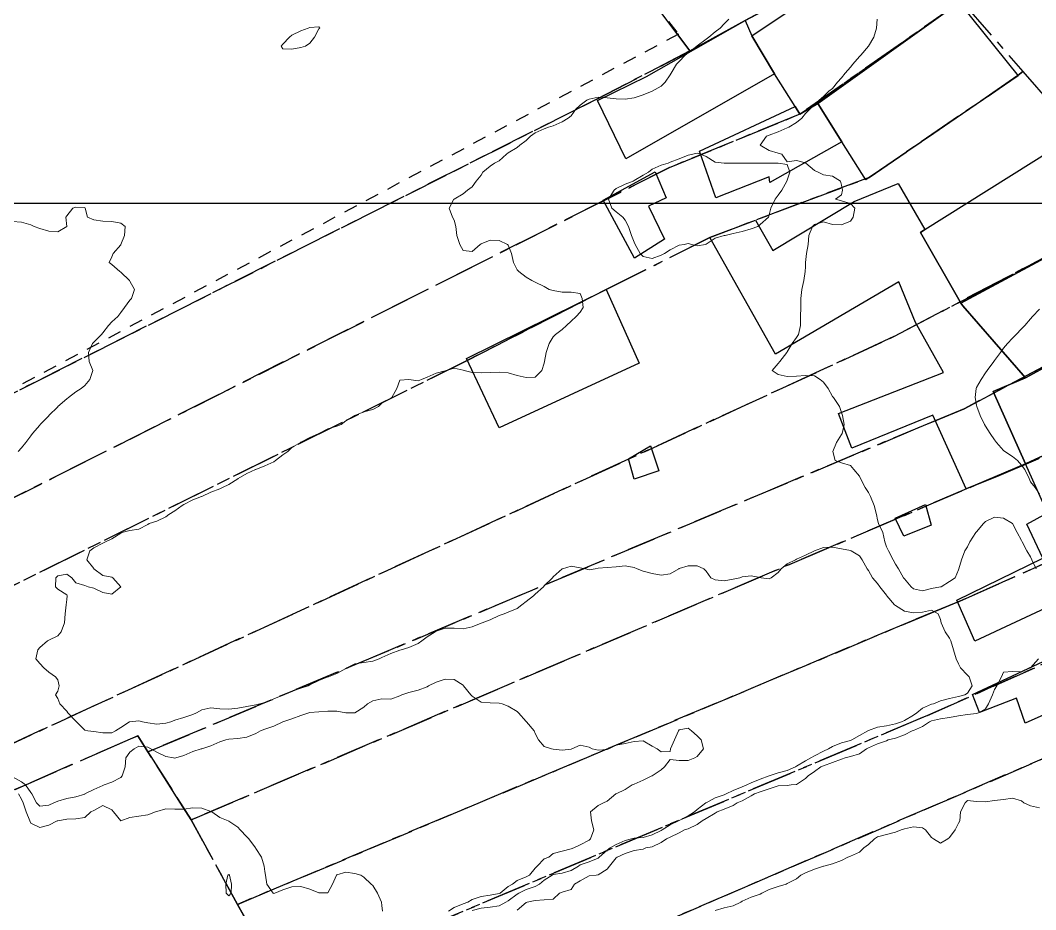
# Model space of a CAD drawing. Header units: centimetres. Extents: x 0 to 642158, y -847 to 649707.
# Drawn here: x 617167.7 to 617224, y 621422.3 to 621471.7 of the extents above; entities that cross this region are included whole.
import ezdxf

# ---------------------------------------------------------------- set-up
doc = ezdxf.new("R2010")
doc.units = ezdxf.units.CM
doc.header["$MEASUREMENT"] = 0
doc.linetypes.add('CENTERX2', pattern=[4, 2.5, -0.5, 0.5, -0.5])
doc.linetypes.add('JIS_02_0.7', pattern=[1.35, 0.75, -0.6])
doc.layers.add('SPW_batiments', color=7, linetype='Continuous')
doc.layers.add('SPW_parcellaire cadastral', color=7, linetype='CENTERX2', lineweight=25, true_color=0xff0542)
doc.layers.add('WAL_parcellaire agricole', color=7, linetype='JIS_02_0.7', lineweight=25)
doc.layers.add('WAL_topographie 0.5', color=253, linetype='Continuous', lineweight=20)
picture_1 = doc.add_image_def('image2.png', size_in_pixel=(6614, 11023))

msp = doc.modelspace()

# ---------------------------------------------------------------- linework, layer by layer
at = {"layer": 'SPW_batiments'}
for points in [[(617219.788, 621472.667), (617211.95, 621467.062), (617210.95, 621466.479), (617210.687, 621466.897), (617209.546, 621468.709), (617208.283, 621470.828), (617216.716, 621476.48), (617219.788, 621472.667)], [(617223.067, 621468.596), (617214.601, 621462.83), (617213.278, 621464.942), (617211.95, 621467.062), (617219.788, 621472.667), (617223.067, 621468.596)], [(617208.283, 621470.828), (617209.546, 621468.709), (617201.284, 621463.994), (617199.717, 621467.228), (617202.433, 621468.561), (617207.917, 621471.679), (617208.283, 621470.828)], [(617213.278, 621464.942), (617209.284, 621462.679), (617209.251, 621462.995), (617206.284, 621461.828), (617205.368, 621464.428), (617210.687, 621466.897), (617210.95, 621466.479), (617211.95, 621467.062), (617213.278, 621464.942)], [(617229.528, 621461.169), (617219.873, 621455.994), (617219.763, 621456.187), (617217.634, 621459.913), (617217.881, 621460.068), (617226.117, 621465.231), (617229.528, 621461.169)], [(617203.518, 621461.828), (617202.551, 621461.361), (617203.434, 621459.544), (617201.769, 621458.478), (617200.034, 621461.694), (617202.918, 621463.278), (617203.518, 621461.828)], [(617217.881, 621460.068), (617217.634, 621459.913), (617219.763, 621456.187), (617219.873, 621455.994), (617219.99, 621455.847), (617223.469, 621451.847), (617221.673, 621451.084), (617223.477, 621447.072), (617220.669, 621445.881), (617220.17, 621445.68), (617218.319, 621449.763), (617213.836, 621447.946), (617213.085, 621449.862), (617218.919, 621452.146), (617217.369, 621454.913), (617216.435, 621457.163), (617209.602, 621453.162), (617205.951, 621459.628), (617208.484, 621460.595), (617209.451, 621458.912), (617213.968, 621461.629), (617216.401, 621462.63), (617217.881, 621460.068)], [(617233.001, 621457.032), (617232.839, 621456.944), (617232.641, 621456.836), (617223.469, 621451.847), (617219.99, 621455.847), (617219.873, 621455.994), (617229.528, 621461.169), (617233.001, 621457.032)], [(617233.017, 621456.546), (617234.959, 621452.222), (617234.753, 621452.131), (617226.669, 621448.547), (617223.477, 621447.072), (617221.673, 621451.084), (617223.469, 621451.847), (617232.641, 621456.836), (617232.839, 621456.944), (617233.017, 621456.546)], [(617202.035, 621452.661), (617194.253, 621449.077), (617192.435, 621452.91), (617200.185, 621456.744), (617202.035, 621452.661)], [(617228.835, 621443.664), (617230.935, 621438.931), (617232.922, 621434.449), (617229.771, 621432.964), (617228.804, 621435.064), (617223.454, 621432.681), (617222.971, 621434.064), (617220.921, 621433.264), (617220.523, 621434.272), (617225.287, 621436.481), (617225.204, 621436.747), (617226.404, 621437.281), (617225.454, 621439.464), (617220.654, 621437.23), (617219.653, 621439.513), (617222.833, 621441.054), (617224.436, 621441.831), (617223.553, 621443.714), (617224.686, 621444.347), (617223.477, 621447.072), (617226.669, 621448.547), (617228.835, 621443.664)], [(617203.12, 621446.678), (617201.753, 621446.228), (617201.436, 621447.344), (617202.653, 621448.061), (617203.12, 621446.678)], [(617218.236, 621443.663), (617216.72, 621443.063), (617216.236, 621444.063), (617217.924, 621444.815), (617218.236, 621443.663)]]:
    msp.add_lwpolyline(points, dxfattribs=at)
at = {"layer": 'SPW_parcellaire cadastral'}
for points in [[(617139.066, 621436.775), (617130.009, 621451.1), (617127.627, 621496.147), (617169.644, 621516.623), (617184.565, 621496.923), (617188.95, 621491.134), (617194.248, 621484.055), (617204.839, 621469.985), (617199.676, 621467.306), (617139.066, 621436.775)], [(617205.686, 621490.433), (617207.645, 621487.963), (617214.406, 621479.401), (617216.753, 621476.417), (617207.917, 621471.678), (617204.839, 621469.985), (617194.248, 621484.055), (617205.686, 621490.433)], [(617203.711, 621463.513), (617141.61, 621432.251), (617139.066, 621436.775), (617199.676, 621467.306), (617204.839, 621469.985), (617207.917, 621471.678), (617216.753, 621476.417), (617217.011, 621476.097), (617219.92, 621472.754), (617210.95, 621466.478), (617203.711, 621463.513)], [(617219.92, 621472.754), (617223.329, 621468.835), (617223.051, 621468.617), (617214.79, 621462.962), (617210.878, 621461.505), (617205.951, 621459.628), (617200.185, 621456.743), (617192.485, 621452.809), (617143.903, 621428.732), (617141.61, 621432.251), (617203.711, 621463.513), (617210.95, 621466.478), (617219.92, 621472.754)], [(617147.852, 621422.599), (617143.903, 621428.732), (617192.485, 621452.809), (617200.185, 621456.743), (617205.951, 621459.628), (617210.878, 621461.505), (617214.79, 621462.962), (617223.051, 621468.617), (617223.329, 621468.835), (617229.817, 621461.379), (617229.534, 621461.16), (617216.165, 621454.131), (617147.852, 621422.599)], [(617231.512, 621456.221), (617220.074, 621450.13), (617218.454, 621449.465), (617174.762, 621431.087), (617174.195, 621431.981), (617149.065, 621420.968), (617147.852, 621422.599), (617216.165, 621454.131), (617229.534, 621461.16), (617229.817, 621461.379), (617233.453, 621457.2), (617233.024, 621456.984), (617231.512, 621456.221)], [(617174.762, 621431.087), (617218.454, 621449.465), (617220.074, 621450.13), (617231.512, 621456.221), (617235.252, 621452.097), (617221.878, 621446.368), (617220.67, 621445.88), (617177.164, 621427.307), (617176.57, 621428.242), (617174.762, 621431.087)], [(617179.728, 621422.621), (617177.164, 621427.307), (617220.67, 621445.88), (617221.878, 621446.368), (617235.252, 621452.097), (617236.869, 621452.831), (617240.46, 621448.746), (617237.471, 621447.332), (617219.704, 621439.395), (617217.363, 621438.437), (617179.728, 621422.621)], [(617132.11, 621409.755), (617130.009, 621451.1), (617139.066, 621436.775), (617141.61, 621432.251), (617143.903, 621428.732), (617147.852, 621422.599), (617149.065, 621420.968), (617174.195, 621431.981), (617174.762, 621431.087), (617176.57, 621428.242), (617177.164, 621427.307), (617179.728, 621422.621), (617182.3, 621418.043)], [(617182.3, 621418.043), (617179.728, 621422.621), (617217.363, 621438.437), (617219.704, 621439.395), (617237.471, 621447.332), (617240.46, 621448.746), (617244.058, 621444.839), (617240.588, 621443.261), (617239.59, 621442.807), (617226.597, 621436.901), (617218.037, 621433.112), (617182.3, 621418.043)], [(617184.785, 621413.621), (617182.3, 621418.043), (617218.037, 621433.112), (617226.597, 621436.901), (617239.59, 621442.807), (617240.588, 621443.261), (617244.058, 621444.839), (617246.642, 621441.967), (617242.42, 621438.632), (617226.017, 621431.387), (617184.785, 621413.621)], [(617188.309, 621407.35), (617184.785, 621413.621), (617226.017, 621431.387), (617242.42, 621438.632), (617246.642, 621441.967), (617250.721, 621437.431), (617250.354, 621437.216), (617242.396, 621430.663), (617238.78, 621427.548), (617234.674, 621425.618), (617231.904, 621424.384), (617188.309, 621407.35)]]:
    msp.add_lwpolyline(points, dxfattribs=at)
at = {"layer": 'WAL_parcellaire agricole'}
msp.add_lwpolyline([(617178.694, 621525.406), (617169.395, 621516.805), (617204.2, 621470.91), (617145.554, 621439.653), (617141.804, 621440.07), (617130.136, 621457.818), (617127.298, 621493.501), (617126.094, 621527.1), (617126.792, 621546.3), (617149.99, 621562.103), (617178.694, 621525.406)], dxfattribs=at)
at = {"layer": 'WAL_topographie 0.5'}
for points in [[(617207.01, 621471.75), (617206.75, 621471.491), (617206.517, 621471.25), (617206.25, 621471.042), (617205.893, 621470.75), (617205.75, 621470.644), (617205.25, 621470.267), (617205.224, 621470.25), (617204.75, 621469.875), (617204.582, 621469.75), (617204.25, 621469.402), (617204.103, 621469.25), (617203.799, 621468.75), (617203.75, 621468.656), (617203.475, 621468.25), (617203.25, 621468.02), (617202.75, 621467.75), (617202.75, 621467.75), (617202.25, 621467.549), (617201.75, 621467.374), (617201.25, 621467.302), (617200.75, 621467.321), (617200.25, 621467.39), (617199.75, 621467.421), (617199.25, 621467.311), (617199.129, 621467.25), (617198.75, 621466.972), (617198.507, 621466.75), (617198.25, 621466.387), (617198.081, 621466.25), (617197.75, 621466.053), (617197.25, 621465.822), (617197, 621465.75), (617196.75, 621465.665), (617196.25, 621465.442), (617196, 621465.25), (617195.75, 621465.017), (617195.405, 621464.75), (617195.25, 621464.628), (617194.75, 621464.321), (617194.662, 621464.25), (617194.25, 621463.888), (617193.992, 621463.75), (617193.75, 621463.594), (617193.357, 621463.25), (617193.25, 621463.095), (617192.98, 621462.75), (617192.75, 621462.446), (617192.488, 621462.25), (617192.25, 621462.058), (617191.75, 621461.764), (617191.73, 621461.75), (617191.475, 621461.25), (617191.671, 621460.75), (617191.75, 621460.6), (617191.853, 621460.25), (617191.912, 621459.75), (617192.073, 621459.25), (617192.25, 621458.906), (617192.75, 621458.85), (617193.204, 621459.25), (617193.25, 621459.277), (617193.75, 621459.478), (617194.25, 621459.464), (617194.719, 621459.25), (617194.75, 621459.208), (617194.94, 621458.75), (617195.042, 621458.25), (617195.25, 621457.833), (617195.344, 621457.75), (617195.75, 621457.425), (617196.068, 621457.25), (617196.25, 621457.145), (617196.75, 621456.908), (617197.023, 621456.75), (617197.25, 621456.695), (617197.75, 621456.603), (617198.25, 621456.603), (617198.75, 621456.53), (617198.869, 621456.25), (617198.917, 621455.75), (617198.75, 621455.481), (617198.536, 621455.25), (617198.25, 621454.992), (617198, 621454.75), (617197.75, 621454.523), (617197.39, 621454.25), (617197.25, 621454.12), (617197.023, 621453.75), (617196.865, 621453.25), (617196.769, 621452.75), (617196.75, 621452.65), (617196.625, 621452.25), (617196.25, 621451.875), (617195.75, 621451.856), (617195.25, 621451.978), (617194.75, 621452.111), (617194.25, 621452.154), (617193.75, 621452.139), (617193.25, 621452.125), (617192.75, 621452.13), (617192.317, 621452.25), (617192.25, 621452.276), (617191.75, 621452.38), (617191.321, 621452.25), (617191.25, 621452.238), (617190.75, 621452.096), (617190.25, 621451.886), (617189.95, 621451.75), (617189.75, 621451.677), (617189.25, 621451.75), (617188.75, 621451.705), (617188.571, 621451.25), (617188.306, 621450.75), (617188.25, 621450.712), (617187.75, 621450.429), (617187.556, 621450.25), (617187.25, 621450.091), (617186.75, 621449.948), (617186.25, 621449.75), (617186.25, 621449.75), (617185.75, 621449.461), (617185.493, 621449.25), (617185.25, 621449.166), (617184.75, 621449.011), (617184.25, 621448.759), (617184.236, 621448.75), (617183.75, 621448.523), (617183.25, 621448.27), (617183.221, 621448.25), (617182.75, 621447.975), (617182.525, 621447.75), (617182.25, 621447.565), (617181.832, 621447.25), (617181.75, 621447.19), (617181.25, 621446.968), (617180.75, 621446.758), (617180.737, 621446.75), (617180.25, 621446.54), (617179.768, 621446.25), (617179.75, 621446.238), (617179.25, 621445.918), (617178.894, 621445.75), (617178.75, 621445.69), (617178.25, 621445.491), (617177.75, 621445.255), (617177.738, 621445.25), (617177.25, 621445.067), (617176.75, 621444.813), (617176.66, 621444.75), (617176.25, 621444.459), (617175.923, 621444.25), (617175.75, 621444.125), (617175.25, 621443.896), (617174.821, 621443.75), (617174.75, 621443.708), (617174.25, 621443.451), (617173.75, 621443.375), (617173.31, 621443.25), (617173.25, 621443.225), (617172.75, 621442.915), (617172.396, 621442.75), (617172.25, 621442.67), (617171.75, 621442.403), (617171.527, 621442.25), (617171.371, 621441.75), (617171.75, 621441.261), (617171.763, 621441.25), (617172.25, 621440.875), (617172.75, 621440.774), (617172.802, 621440.75), (617173.25, 621440.25), (617173.25, 621440.25), (617173.25, 621440.25), (617172.75, 621439.844), (617172.25, 621439.925), (617171.75, 621440.177), (617171.45, 621440.25), (617171.25, 621440.313), (617170.75, 621440.474), (617170.539, 621440.75), (617170.25, 621440.94), (617169.75, 621440.858), (617169.645, 621440.75), (617169.629, 621440.25), (617169.75, 621440.112), (617170.25, 621439.8), (617170.277, 621439.75), (617170.25, 621439.55), (617170.213, 621439.25), (617170.168, 621438.75), (617170.135, 621438.25), (617169.943, 621437.75), (617169.75, 621437.526), (617169.25, 621437.292), (617169.182, 621437.25), (617168.75, 621436.87), (617168.643, 621436.75), (617168.536, 621436.25), (617168.75, 621435.985), (617168.985, 621435.75), (617169.25, 621435.513), (617169.635, 621435.25), (617169.75, 621435.083), (617169.833, 621434.75), (617169.75, 621434.45), (617169.632, 621434.25), (617169.75, 621434.05), (617169.87, 621433.75), (617170.25, 621433.337), (617170.317, 621433.25), (617170.75, 621432.786), (617170.794, 621432.75), (617171.25, 621432.294), (617171.417, 621432.25), (617171.75, 621432.206), (617172.25, 621432.147), (617172.75, 621432.14), (617172.95, 621432.25), (617173.25, 621432.444), (617173.741, 621432.75), (617173.75, 621432.755), (617174.25, 621432.816), (617174.457, 621432.75), (617174.75, 621432.703), (617175.25, 621432.626), (617175.75, 621432.675), (617176.033, 621432.75), (617176.25, 621432.844), (617176.75, 621432.983), (617177.25, 621433.165), (617177.461, 621433.25), (617177.75, 621433.414), (617178.25, 621433.526), (617178.75, 621433.471), (617179.25, 621433.453), (617179.75, 621433.51), (617180.25, 621433.602), (617180.75, 621433.702), (617180.977, 621433.75), (617181.25, 621433.825), (617181.75, 621434.024), (617182.25, 621434.234), (617182.293, 621434.25), (617182.75, 621434.459), (617183.25, 621434.617), (617183.656, 621434.75), (617183.75, 621434.799), (617184.25, 621435.052), (617184.75, 621435.241), (617184.779, 621435.25), (617185.25, 621435.431), (617185.75, 621435.719), (617185.807, 621435.75), (617186.25, 621435.979), (617186.75, 621436.042), (617187.25, 621436.125), (617187.587, 621436.25), (617187.75, 621436.315), (617188.25, 621436.535), (617188.75, 621436.732), (617188.806, 621436.75), (617189.25, 621436.884), (617189.75, 621437.097), (617189.969, 621437.25), (617190.25, 621437.472), (617190.7, 621437.75), (617190.75, 621437.79), (617191.25, 621437.946), (617191.75, 621437.953), (617192.25, 621437.921), (617192.75, 621438.027), (617193.25, 621438.227), (617193.312, 621438.25), (617193.75, 621438.421), (617194.25, 621438.646), (617194.532, 621438.75), (617194.75, 621438.836), (617195.25, 621439.049), (617195.52, 621439.25), (617195.75, 621439.438), (617196.165, 621439.75), (617196.25, 621439.834), (617196.72, 621440.25), (617196.75, 621440.295), (617197.211, 621440.75), (617197.25, 621440.794), (617197.75, 621441.242), (617197.767, 621441.25), (617198.25, 621441.387), (617198.75, 621441.304), (617199.05, 621441.25), (617199.25, 621441.192), (617199.583, 621441.25), (617199.75, 621441.272), (617200.25, 621441.321), (617200.75, 621441.349), (617201.25, 621441.41), (617201.75, 621441.318), (617201.923, 621441.25), (617202.25, 621441.117), (617202.75, 621440.981), (617203.25, 621440.891), (617203.75, 621440.963), (617204.22, 621441.25), (617204.25, 621441.267), (617204.75, 621441.406), (617205.25, 621441.411), (617205.61, 621441.25), (617205.75, 621441.12), (617206, 621440.75), (617206.25, 621440.625), (617206.75, 621440.577), (617207.25, 621440.664), (617207.607, 621440.75), (617207.75, 621440.802), (617208.25, 621440.858), (617208.75, 621440.758), (617208.803, 621440.75), (617209.25, 621440.69), (617209.354, 621440.75), (617209.75, 621441.03), (617209.911, 621441.25), (617210.25, 621441.516), (617210.706, 621441.75), (617210.75, 621441.772), (617211.25, 621441.999), (617211.75, 621442.25), (617211.75, 621442.25), (617212.25, 621442.426), (617212.75, 621442.436), (617213.25, 621442.352), (617213.75, 621442.262), (617213.789, 621442.25), (617214.25, 621441.971), (617214.395, 621441.75), (617214.688, 621441.25), (617214.75, 621441.155), (617214.983, 621440.75), (617215.25, 621440.429), (617215.381, 621440.25), (617215.75, 621439.774), (617215.768, 621439.75), (617216.202, 621439.25), (617216.25, 621439.206), (617216.75, 621438.892), (617217.25, 621438.81), (617217.75, 621438.846), (617218.25, 621438.947), (617218.626, 621438.75), (617218.75, 621438.436), (617218.786, 621438.25), (617219.015, 621437.75), (617219.25, 621437.389), (617219.324, 621437.25), (617219.474, 621436.75), (617219.616, 621436.25), (617219.75, 621435.965), (617219.871, 621435.75), (617220.25, 621435.347), (617220.346, 621435.25), (617220.508, 621434.75), (617220.25, 621434.348), (617220.11, 621434.25), (617219.75, 621434.149), (617219.25, 621434.046), (617218.75, 621433.92), (617218.355, 621433.75), (617218.25, 621433.725), (617217.75, 621433.512), (617217.434, 621433.25), (617217.25, 621433.125), (617216.75, 621432.832), (617216.59, 621432.75), (617216.25, 621432.642), (617215.75, 621432.522), (617215.25, 621432.448), (617214.75, 621432.266), (617214.725, 621432.25), (617214.25, 621431.994), (617213.822, 621431.75), (617213.75, 621431.718), (617213.25, 621431.579), (617212.75, 621431.379), (617212.539, 621431.25), (617212.25, 621431.122), (617211.75, 621430.869), (617211.554, 621430.75), (617211.25, 621430.59), (617210.75, 621430.283), (617210.696, 621430.25), (617210.25, 621430.05), (617209.75, 621429.927), (617209.25, 621429.753), (617209.243, 621429.75), (617208.75, 621429.574), (617208.25, 621429.367), (617208.009, 621429.25), (617207.75, 621429.142), (617207.25, 621428.941), (617206.856, 621428.75), (617206.75, 621428.706), (617206.25, 621428.534), (617205.75, 621428.263), (617205.735, 621428.25), (617205.25, 621427.881), (617205.103, 621427.75), (617204.75, 621427.53), (617204.25, 621427.278), (617204.205, 621427.25), (617203.75, 621427.035), (617203.306, 621426.75), (617203.25, 621426.718), (617202.75, 621426.484), (617202.25, 621426.34), (617201.75, 621426.294), (617201.597, 621426.25), (617201.25, 621426.165), (617200.75, 621425.95), (617200.416, 621425.75), (617200.25, 621425.636), (617199.813, 621425.25), (617199.75, 621425.189), (617199.25, 621424.976), (617198.75, 621424.809), (617198.659, 621424.75), (617198.25, 621424.506), (617197.75, 621424.349), (617197.25, 621424.281), (617197.196, 621424.25), (617196.75, 621423.967), (617196.493, 621423.75), (617196.25, 621423.608), (617195.75, 621423.447), (617195.345, 621423.25), (617195.25, 621423.192), (617194.75, 621422.822), (617194.628, 621422.75), (617194.25, 621422.549), (617193.75, 621422.459), (617193.25, 621422.411), (617192.75, 621422.274)], [(617215.238, 621471.75), (617215.193, 621471.25), (617215.058, 621470.75), (617214.75, 621470.25), (617214.75, 621470.25), (617214.325, 621469.75), (617214.25, 621469.667), (617213.893, 621469.25), (617213.75, 621469.092), (617213.467, 621468.75), (617213.25, 621468.5), (617213.033, 621468.25), (617212.75, 621467.908), (617212.562, 621467.75), (617212.25, 621467.456), (617212.016, 621467.25), (617211.75, 621467.015), (617211.5, 621466.75), (617211.25, 621466.513), (617211.05, 621466.25), (617210.75, 621466.008), (617210.329, 621465.75), (617210.25, 621465.712), (617209.75, 621465.5), (617209.25, 621465.303), (617209.103, 621465.25), (617208.75, 621464.75), (617209.25, 621464.45), (617209.75, 621464.308), (617209.938, 621464.25), (617210.25, 621463.833), (617210.75, 621463.908), (617211.25, 621463.782), (617211.282, 621463.75), (617211.75, 621463.358), (617211.961, 621463.25), (617212.25, 621463.105), (617212.75, 621463.034), (617213.196, 621462.75), (617213.25, 621462.536), (617213.306, 621462.25), (617213.25, 621462), (617212.917, 621461.75), (617213.25, 621461.667), (617213.75, 621461.517), (617213.993, 621461.25), (617213.913, 621460.75), (617213.75, 621460.544), (617213.25, 621460.326), (617212.75, 621460.354), (617212.25, 621460.5), (617211.75, 621460.354), (617211.65, 621460.25), (617211.444, 621459.75), (617211.4, 621459.25), (617211.323, 621458.75), (617211.262, 621458.25), (617211.25, 621458), (617211.235, 621457.75), (617211.164, 621457.25), (617211.064, 621456.75), (617211.008, 621456.25), (617210.992, 621455.75), (617210.985, 621455.25), (617210.979, 621454.75), (617210.864, 621454.25), (617210.75, 621454.078), (617210.518, 621453.75), (617210.25, 621453.292), (617210.224, 621453.25), (617209.825, 621452.75), (617209.75, 621452.635), (617209.405, 621452.25), (617209.75, 621452.023), (617210.25, 621451.917), (617210.75, 621451.943), (617211.25, 621451.979), (617211.75, 621451.961), (617212.075, 621451.75), (617212.25, 621451.607), (617212.52, 621451.25), (617212.75, 621450.807), (617212.821, 621450.75), (617213.147, 621450.25), (617213.25, 621449.917), (617213.313, 621449.75), (617213.406, 621449.25), (617213.289, 621448.75), (617213.25, 621448.695), (617212.974, 621448.25), (617212.774, 621447.75), (617212.906, 621447.25), (617213.25, 621447.128), (617213.75, 621446.985), (617213.948, 621446.75), (617214.25, 621446.378), (617214.309, 621446.25), (617214.573, 621445.75), (617214.75, 621445.486), (617214.869, 621445.25), (617215.064, 621444.75), (617215.2, 621444.25), (617215.25, 621443.964), (617215.306, 621443.75), (617215.554, 621443.25), (617215.668, 621442.75), (617215.75, 621442.456), (617215.861, 621442.25), (617216.13, 621441.75), (617216.25, 621441.504), (617216.427, 621441.25), (617216.707, 621440.75), (617216.75, 621440.679), (617217.132, 621440.25), (617217.25, 621440.132), (617217.75, 621440.016), (617218.25, 621440.149), (617218.75, 621440.244), (617218.785, 621440.25), (617219.25, 621440.531), (617219.559, 621440.75), (617219.75, 621441.183), (617219.767, 621441.25), (617219.917, 621441.75), (617220.107, 621442.25), (617220.25, 621442.472), (617220.375, 621442.75), (617220.719, 621443.25), (617220.75, 621443.289), (617221.143, 621443.75), (617221.25, 621443.873), (617221.75, 621444.102), (617222.25, 621444.062), (617222.75, 621443.75), (617222.75, 621443.75), (617223, 621443.25), (617223.25, 621442.824), (617223.283, 621442.75), (617223.543, 621442.25), (617223.75, 621441.914), (617223.823, 621441.75), (617224.068, 621441.25)], [(617183.25, 621470.172), (617183.5, 621470.25), (617183.75, 621470.417), (617184, 621470.75), (617184.25, 621471.202), (617184.297, 621471.25), (617184.25, 621471.315), (617183.75, 621471.293), (617183.645, 621471.25), (617183.25, 621471.094), (617182.75, 621470.864), (617182.625, 621470.75), (617182.25, 621470.365), (617182.158, 621470.25), (617182.25, 621470.109), (617182.75, 621470.074), (617183.25, 621470.172)], [(617203.25, 621458.651), (617203.433, 621458.75), (617203.75, 621458.95), (617204.25, 621459.211), (617204.525, 621459.25), (617204.75, 621459.289), (617204.946, 621459.25), (617205.25, 621459.172), (617205.717, 621459.25), (617205.75, 621459.26), (617206.25, 621459.595), (617206.75, 621459.742), (617206.792, 621459.75), (617207.25, 621459.846), (617207.75, 621459.962), (617208.25, 621460.117), (617208.611, 621460.25), (617208.75, 621460.343), (617209.208, 621460.75), (617209.25, 621460.893), (617209.343, 621461.25), (617209.571, 621461.75), (617209.75, 621461.988), (617209.946, 621462.25), (617210.231, 621462.75), (617210.25, 621462.821), (617210.393, 621463.25), (617210.25, 621463.679), (617209.75, 621463.75), (617209.25, 621463.75), (617208.75, 621463.75), (617208.25, 621463.75), (617207.75, 621463.75), (617207.25, 621463.75), (617206.75, 621463.75), (617206.75, 621463.75), (617206.25, 621463.813), (617205.75, 621464.119), (617205.427, 621464.25), (617205.25, 621464.318), (617205, 621464.25), (617204.75, 621464.2), (617204.25, 621464), (617203.75, 621463.816), (617203.631, 621463.75), (617203.25, 621463.651), (617202.75, 621463.426), (617202.536, 621463.25), (617202.25, 621463.092), (617201.75, 621462.785), (617201.691, 621462.75), (617201.25, 621462.586), (617200.75, 621462.351), (617200.634, 621462.25), (617200.322, 621461.75), (617200.508, 621461.25), (617200.75, 621461.046), (617201.121, 621460.75), (617201.25, 621460.596), (617201.428, 621460.25), (617201.601, 621459.75), (617201.75, 621459.366), (617201.81, 621459.25), (617202.079, 621458.75), (617202.25, 621458.581), (617202.75, 621458.459), (617203.25, 621458.651)], [(617167.25, 621460.515), (617167.75, 621460.477), (617168.25, 621460.333), (617168.442, 621460.25), (617168.75, 621460.136), (617169.25, 621459.983), (617169.75, 621459.95), (617170.25, 621460.25), (617170.197, 621460.75), (617170.25, 621460.841), (617170.596, 621461.25), (617170.75, 621461.319), (617171.25, 621461.288), (617171.277, 621461.25), (617171.409, 621460.75), (617171.75, 621460.609), (617172.25, 621460.537), (617172.75, 621460.518), (617173.25, 621460.424), (617173.5, 621460.25), (617173.452, 621459.75), (617173.261, 621459.25), (617173.25, 621459.229), (617172.824, 621458.75), (617172.75, 621458.55), (617172.607, 621458.25), (617172.75, 621458.125), (617173.2, 621457.75), (617173.25, 621457.713), (617173.731, 621457.25), (617173.75, 621457.214), (617174.01, 621456.75), (617173.844, 621456.25), (617173.75, 621456.15), (617173.464, 621455.75), (617173.25, 621455.477), (617173.09, 621455.25), (617172.75, 621454.942), (617172.578, 621454.75), (617172.25, 621454.337), (617172.18, 621454.25), (617171.75, 621453.813), (617171.683, 621453.75), (617171.454, 621453.25), (617171.5, 621452.75), (617171.702, 621452.25), (617171.534, 621451.75), (617171.25, 621451.421), (617171.062, 621451.25), (617170.75, 621451.066), (617170.352, 621450.75), (617170.25, 621450.673), (617169.766, 621450.25), (617169.75, 621450.234), (617169.266, 621449.75), (617169.25, 621449.731), (617168.778, 621449.25), (617168.75, 621449.218), (617168.35, 621448.75), (617168.25, 621448.622), (617167.988, 621448.25), (617167.75, 621447.954), (617167.55, 621447.75)], [(617224.25, 621455.654), (617223.861, 621455.25), (617223.75, 621455.125), (617223.429, 621454.75), (617223.25, 621454.558), (617222.954, 621454.25), (617222.75, 621454.046), (617222.474, 621453.75), (617222.25, 621453.49), (617222.074, 621453.25), (617221.75, 621452.81), (617221.707, 621452.75), (617221.336, 621452.25), (617221.25, 621452.125), (617221, 621451.75), (617220.75, 621451.3), (617220.732, 621451.25), (617220.681, 621450.75), (617220.75, 621450.327), (617220.763, 621450.25), (617220.962, 621449.75), (617221.187, 621449.25), (617221.25, 621449.154), (617221.502, 621448.75), (617221.75, 621448.41), (617221.864, 621448.25), (617222.25, 621447.813), (617222.316, 621447.75), (617222.75, 621447.481), (617223.019, 621447.25), (617223.25, 621447), (617223.428, 621446.75), (617223.671, 621446.25), (617223.75, 621446.078), (617224.012, 621445.75), (617224.25, 621445.387)], [(617224.188, 621436.25), (617223.75, 621435.75), (617223.75, 621435.75), (617223.25, 621435.527), (617222.75, 621435.55), (617222.25, 621435.504), (617222.14, 621435.25), (617221.883, 621434.75), (617221.75, 621434.54), (617221.634, 621434.25), (617221.419, 621433.75), (617221.25, 621433.48), (617220.868, 621433.25), (617220.75, 621433.208), (617220.25, 621433.154), (617219.75, 621433.085), (617219.25, 621433.001), (617218.75, 621432.922), (617218.25, 621432.807), (617218.133, 621432.75), (617217.75, 621432.488), (617217.25, 621432.277), (617217.182, 621432.25), (617216.75, 621432.023), (617216.25, 621431.842), (617215.84, 621431.75), (617215.75, 621431.705), (617215.25, 621431.523), (617214.75, 621431.302), (617214.65, 621431.25), (617214.25, 621430.981), (617213.75, 621430.822), (617213.452, 621430.75), (617213.25, 621430.676), (617212.75, 621430.489), (617212.25, 621430.311), (617212.117, 621430.25), (617211.75, 621429.994), (617211.402, 621429.75), (617211.25, 621429.598), (617210.75, 621429.282), (617210.457, 621429.25), (617210.25, 621429.218), (617209.75, 621429.195), (617209.25, 621429.041), (617208.75, 621428.863), (617208.436, 621428.75), (617208.25, 621428.645), (617207.75, 621428.374), (617207.47, 621428.25), (617207.25, 621428.1), (617206.75, 621427.898), (617206.355, 621427.75), (617206.25, 621427.682), (617205.75, 621427.379), (617205.53, 621427.25), (617205.25, 621427.054), (617204.75, 621426.822), (617204.548, 621426.75), (617204.25, 621426.585), (617203.75, 621426.345), (617203.55, 621426.25), (617203.25, 621426.049), (617202.75, 621425.814), (617202.404, 621425.75), (617202.25, 621425.694), (617201.75, 621425.616), (617201.25, 621425.439), (617200.799, 621425.25), (617200.75, 621425.206), (617200.381, 621424.75), (617200.25, 621424.579), (617199.75, 621424.257), (617199.637, 621424.25), (617199.25, 621424.203), (617198.75, 621423.931), (617198.441, 621423.75), (617198.25, 621423.44), (617197.75, 621423.295), (617197.607, 621423.25), (617197.25, 621422.913), (617196.75, 621422.87), (617196.25, 621422.828), (617195.812, 621422.75), (617195.75, 621422.717), (617195.25, 621422.306)], [(617167.25, 621429.696), (617167.75, 621429.424), (617167.969, 621429.25), (617168.25, 621428.832), (617168.306, 621428.75), (617168.575, 621428.25), (617168.75, 621428.068), (617169.25, 621428.123), (617169.535, 621428.25), (617169.75, 621428.355), (617170.25, 621428.494), (617170.75, 621428.583), (617171.25, 621428.746), (617171.257, 621428.75), (617171.75, 621429.004), (617172.25, 621429.218), (617172.334, 621429.25), (617172.75, 621429.401), (617173.25, 621429.664), (617173.332, 621429.75), (617173.488, 621430.25), (617173.53, 621430.75), (617173.75, 621431.076), (617173.99, 621431.25), (617174.25, 621431.407), (617174.75, 621431.342), (617174.911, 621431.25), (617175.25, 621431.071), (617175.75, 621430.833), (617176.185, 621430.75), (617176.25, 621430.735), (617176.3, 621430.75), (617176.75, 621430.892), (617177.25, 621431.102), (617177.714, 621431.25), (617177.75, 621431.261), (617178.25, 621431.426), (617178.75, 621431.649), (617179.081, 621431.75), (617179.25, 621431.785), (617179.75, 621431.825), (617180.25, 621431.901), (617180.75, 621432.11), (617181.016, 621432.25), (617181.25, 621432.351), (617181.75, 621432.512), (617182.238, 621432.75), (617182.25, 621432.754), (617182.75, 621432.921), (617183.25, 621433.11), (617183.697, 621433.25), (617183.75, 621433.262), (617184.25, 621433.303), (617184.75, 621433.348), (617185.25, 621433.351), (617185.75, 621433.26), (617186.25, 621433.25), (617186.75, 621433.567), (617186.954, 621433.75), (617187.25, 621433.917), (617187.75, 621434.023), (617188.25, 621434.014), (617188.75, 621434.196), (617188.857, 621434.25), (617189.25, 621434.386), (617189.75, 621434.5), (617190.25, 621434.699), (617190.331, 621434.75), (617190.75, 621434.952), (617191.25, 621435.123), (617191.75, 621435.094), (617192.25, 621434.783), (617192.283, 621434.75), (617192.688, 621434.25), (617192.75, 621434.176), (617193.25, 621433.845), (617193.75, 621433.799), (617194.25, 621433.792), (617194.417, 621433.75), (617194.75, 621433.617), (617195.25, 621433.324), (617195.328, 621433.25), (617195.75, 621432.768), (617195.765, 621432.75), (617196.205, 621432.25), (617196.25, 621432.113), (617196.432, 621431.75), (617196.75, 621431.381), (617197.166, 621431.25), (617197.25, 621431.23), (617197.75, 621431.175), (617198.25, 621431.243), (617198.283, 621431.25), (617198.75, 621431.462), (617199.25, 621431.355), (617199.424, 621431.25), (617199.75, 621431.185), (617200.25, 621431.224), (617200.342, 621431.25), (617200.75, 621431.465), (617201.25, 621431.549), (617201.75, 621431.657), (617202.25, 621431.701), (617202.75, 621431.401), (617203.016, 621431.25), (617203.25, 621431.094), (617203.75, 621431.111), (617203.774, 621431.25), (617203.988, 621431.75), (617204.212, 621432.25), (617204.25, 621432.301), (617204.75, 621432.407), (617204.936, 621432.25), (617205.25, 621431.975), (617205.475, 621431.75), (617205.6, 621431.25), (617205.25, 621430.833), (617205.107, 621430.75), (617204.75, 621430.613), (617204.25, 621430.61), (617203.75, 621430.661), (617203.441, 621430.25), (617203.25, 621430.097), (617202.75, 621429.76), (617202.729, 621429.75), (617202.25, 621429.517), (617201.75, 621429.297), (617201.642, 621429.25), (617201.25, 621428.992), (617200.75, 621428.76), (617200.732, 621428.75), (617200.25, 621428.34), (617200.05, 621428.25), (617199.75, 621428.105), (617199.327, 621427.75), (617199.373, 621427.25), (617199.517, 621426.75), (617199.323, 621426.25), (617199.25, 621426.188), (617198.75, 621425.917), (617198.4, 621425.75), (617198.25, 621425.711), (617197.75, 621425.581), (617197.25, 621425.445), (617197.004, 621425.25), (617196.75, 621425.156), (617196.357, 621424.75), (617196.25, 621424.629), (617195.941, 621424.25), (617195.75, 621424.155), (617195.25, 621423.955), (617194.993, 621423.75), (617194.75, 621423.607), (617194.306, 621423.25), (617194.25, 621423.221), (617193.75, 621423.127), (617193.25, 621423.06), (617192.75, 621422.897), (617192.51, 621422.75), (617192.25, 621422.652), (617191.75, 621422.44), (617191.441, 621422.25)], [(617167.567, 621428.75), (617167.75, 621428.46), (617167.84, 621428.25), (617168.005, 621427.75), (617168.204, 621427.25), (617168.25, 621427.133), (617168.75, 621426.893), (617169.25, 621427.02), (617169.722, 621427.25), (617169.75, 621427.26), (617170.25, 621427.342), (617170.75, 621427.365), (617171.25, 621427.436), (617171.588, 621427.75), (617171.75, 621427.831), (617172.25, 621428.112), (617172.75, 621427.863), (617172.85, 621427.75), (617173.25, 621427.26), (617173.75, 621427.445), (617174.25, 621427.514), (617174.75, 621427.582), (617175.182, 621427.75), (617175.25, 621427.78), (617175.75, 621427.928), (617176.25, 621427.913), (617176.75, 621427.907), (617177.25, 621427.976), (617177.75, 621427.967), (617178.25, 621427.775), (617178.297, 621427.75), (617178.75, 621427.435), (617179.21, 621427.25), (617179.25, 621427.238), (617179.75, 621426.906), (617179.882, 621426.75), (617180.25, 621426.371), (617180.359, 621426.25), (617180.737, 621425.75), (617180.75, 621425.73), (617181.071, 621425.25), (617181.218, 621424.75), (617181.25, 621424.446), (617181.29, 621424.25), (617181.355, 621423.75), (617181.706, 621423.25), (617181.75, 621423.224), (617181.811, 621423.25), (617182.25, 621423.427), (617182.75, 621423.592), (617183.25, 621423.609), (617183.75, 621423.467), (617184.25, 621423.266), (617184.75, 621423.264), (617184.996, 621423.75), (617185.226, 621424.25), (617185.25, 621424.266), (617185.75, 621424.405), (617186.25, 621424.338), (617186.577, 621424.25), (617186.75, 621424.137), (617187.158, 621423.75), (617187.25, 621423.669), (617187.493, 621423.25), (617187.728, 621422.75), (617187.75, 621422.562), (617187.781, 621422.25)], [(617224.25, 621427.988), (617223.75, 621428.088), (617223.379, 621428.25), (617223.25, 621428.368), (617222.75, 621428.509), (617222.25, 621428.438), (617221.75, 621428.385), (617221.25, 621428.309), (617220.75, 621428.335), (617220.25, 621428.38), (617220.112, 621428.25), (617219.86, 621427.75), (617219.819, 621427.25), (617219.75, 621427.125), (617219.562, 621426.75), (617219.25, 621426.333), (617219.159, 621426.25), (617218.75, 621426.025), (617218.359, 621426.25), (617218.25, 621426.333), (617217.912, 621426.75), (617217.75, 621426.863), (617217.25, 621426.924), (617216.75, 621426.806), (617216.576, 621426.75), (617216.25, 621426.62), (617215.75, 621426.506), (617215.25, 621426.365), (617215.082, 621426.25), (617214.75, 621425.945), (617214.503, 621425.75), (617214.25, 621425.517), (617213.75, 621425.304), (617213.6, 621425.25), (617213.25, 621425.047), (617212.75, 621424.866), (617212.274, 621424.75), (617212.25, 621424.743), (617211.75, 621424.57), (617211.25, 621424.374), (617210.995, 621424.25), (617210.75, 621424.042), (617210.25, 621423.775), (617210.179, 621423.75), (617209.75, 621423.605), (617209.25, 621423.444), (617208.841, 621423.25), (617208.75, 621423.18), (617208.25, 621423.021), (617207.75, 621422.803), (617207.66, 621422.75), (617207.25, 621422.535), (617206.75, 621422.427), (617206.25, 621422.286)], [(617179.379, 621423.25), (617179.25, 621423.09), (617179.103, 621423.25), (617179.078, 621423.75), (617179.195, 621424.25), (617179.25, 621424.285), (617179.295, 621424.25), (617179.4, 621423.75), (617179.379, 621423.25)]]:
    msp.add_lwpolyline(points, dxfattribs=at)

# ---------------------------------------------------------------- pictures from other files: only their frames are drawn
image = msp.add_image(picture_1, insert=(616830.845, 620745.783), size_in_units=(429.466, 715.756), dxfattribs=dict(brightness=75))
image.dxf.flags = 7

doc.saveas('drawing.dxf')
